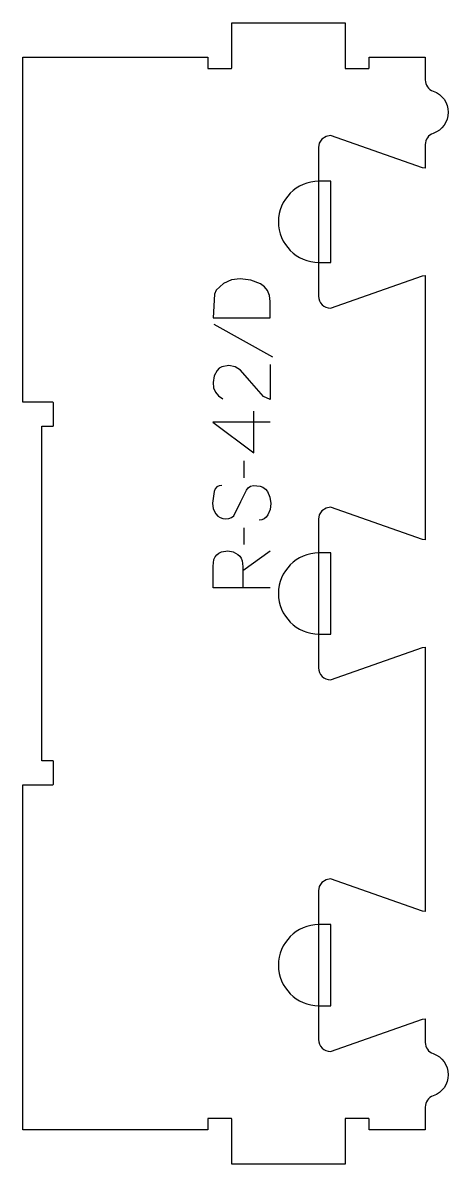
# Model space of a CAD drawing. Header units: millimetres. Extents: x -100 to 123, y -299 to 299.
import ezdxf

# ---------------------------------------------------------------- set-up
doc = ezdxf.new("R2010")
doc.units = ezdxf.units.MM
for name, color, linetype, true_color in [('1_ANYTOOL_1MMDEEP_LABELS_S', 2, 'Continuous', 0xffff00), ('4_ANYTOOL_CUTTHROUGH_OUTSI', 5, 'Continuous', 0x0000ff), ('5_ANYTOOL_HALF_MILL_9MM_IN', 3, 'Continuous', 0x00ff00)]:
    doc.layers.add(name, color=color, linetype=linetype, true_color=true_color)

msp = doc.modelspace()

# ---------------------------------------------------------------- linework, layer by layer
at = {"layer": '1_ANYTOOL_1MMDEEP_LABELS_S'}
for p, q in [((0.48, 141.21), (31.25, 124.03)), ((21.35, 73.8), (21.35, 95.57)), ((16.13, 69.51), (16.21, 60.73)), ((16.13, 34.46), (16.21, 25.67)), ((15.57, 12), (30.05, 22.46))]:
    msp.add_line(p, q, dxfattribs=at)
msp.add_lwpolyline([(0.01, 144.64), (30.01, 144.64), (29.93, 153.17), (29.58, 156.24), (28.63, 158.81), (27.07, 160.87), (24.91, 162.43), (19.8, 164.39), (14.33, 165.04), (9.72, 164.42), (5.5, 162.56), (1.72, 159.03), (0.72, 156.94)], close=True, dxfattribs=at)
for points in [[(29.97, 120), (29.93, 101.7), (26.55, 103.26), (19.08, 111.73), (14.37, 117.17), (11.59, 118.94), (8.24, 119.53), (4.69, 118.9), (3.28, 118.11), (2.11, 117), (0.54, 114.14), (0.01, 110.61), (0.33, 107.87), (1.29, 105.54), (2.88, 103.62), (5.11, 102.13)], [(30.01, 89.79), (-0.03, 89.83), (21.35, 73.8)], [(4.6, 56.7), (3.21, 56.49), (2.08, 55.88), (1.21, 54.84), (0.61, 53.4), (-0.33, 47.31), (0.13, 44.35), (1.51, 41.7), (2.51, 40.61), (3.71, 39.84), (5.1, 39.37), (6.7, 39.21), (8.32, 39.39), (9.7, 39.92), (10.84, 40.81), (14.58, 48.21), (17.5, 54.26), (18.48, 55.42), (19.72, 56.21), (21.2, 56.62), (24.69, 56.35), (26.2, 55.71), (27.47, 54.76), (28.51, 53.49), (29.87, 50.5), (30.35, 47.27), (29.99, 44.11), (28.81, 41.23), (27.92, 40.03), (26.85, 39.17), (25.59, 38.66), (24.14, 38.49)], [(30.01, 3), (0.01, 3), (0.01, 14.36), (0.5, 17.84), (1.11, 19.21), (1.97, 20.34), (3.08, 21.21), (4.42, 21.83), (7.85, 22.33), (10.57, 21.88), (13.04, 20.53), (14.08, 19.57), (14.83, 18.46), (15.3, 17.19), (15.48, 15.77), (15.57, 14.01), (15.57, 12), (15.57, 3.04)]]:
    msp.add_lwpolyline(points, dxfattribs=at)
at = {"layer": '4_ANYTOOL_CUTTHROUGH_OUTSI'}
msp.add_lwpolyline([(111.3, -269.35), (111.3, -281.25), (81.8, -281.25), (81.8, -275.5, 0.414214), (81.55, -275.25), (69.55, -275.25, 0.414214), (69.3, -275.5), (69.3, -299.25), (9.8, -299.25), (9.8, -275.5, 0.414214), (9.55, -275.25), (-2.45, -275.25, 0.414214), (-2.7, -275.5), (-2.7, -281.25), (-99.7, -281.25), (-99.7, -100.25), (-83.95, -100.25, 0.414214), (-83.7, -100), (-83.7, -88, 0.414214), (-83.95, -87.75), (-89.7, -87.75), (-89.7, 87.75), (-83.95, 87.75, 0.414214), (-83.7, 88), (-83.7, 100, 0.414214), (-83.95, 100.25), (-99.7, 100.25), (-99.7, 281.25), (-2.7, 281.25), (-2.7, 275.5, 0.414214), (-2.45, 275.25), (9.55, 275.25, 0.414214), (9.8, 275.5), (9.8, 299.25), (69.3, 299.25), (69.3, 275.5, 0.414214), (69.55, 275.25), (81.55, 275.25, 0.414214), (81.8, 275.5), (81.8, 281.25), (111.3, 281.25), (111.3, 269.35, 0.317837), (115.47, 263.45, -0.707107), (115.47, 241.3, 0.317837), (111.3, 235.4), (111.3, 223.01), (109.91, 223.24), (61.55, 240.15), (59.25, 239.71), (57.13, 238.32), (55.74, 236.2), (55.3, 233.9), (55.3, 155.9, 0.419618), (61.63, 149.66), (109.92, 166.56), (111.3, 166.79), (111.3, 28.11), (109.91, 28.34), (61.55, 45.25), (59.25, 44.81), (57.13, 43.42), (55.74, 41.3), (55.3, 39), (55.3, -39, 0.419618), (61.63, -45.24), (109.92, -28.34), (111.3, -28.11), (111.3, -166.79), (109.91, -166.56), (61.55, -149.65), (59.25, -150.09), (57.13, -151.48), (55.74, -153.6), (55.3, -155.9), (55.3, -233.9, 0.419618), (61.63, -240.14), (109.92, -223.24), (111.3, -223.01), (111.3, -235.4, 0.317837), (115.47, -241.3, -0.707107), (115.47, -263.45, 0.317837)], format="xyb", close=True, dxfattribs=at)
at = {"layer": '5_ANYTOOL_HALF_MILL_9MM_IN'}
for points in [[(55.55, 216.15, 1), (55.55, 173.65), (61.8, 173.65), (61.8, 216.15)], [(55.55, 21.25, 1), (55.55, -21.25), (61.8, -21.25), (61.8, 21.25)], [(55.55, -173.65, 1), (55.55, -216.15), (61.8, -216.15), (61.8, -173.65)]]:
    msp.add_lwpolyline(points, format="xyb", close=True, dxfattribs=at)

doc.saveas('drawing.dxf')
